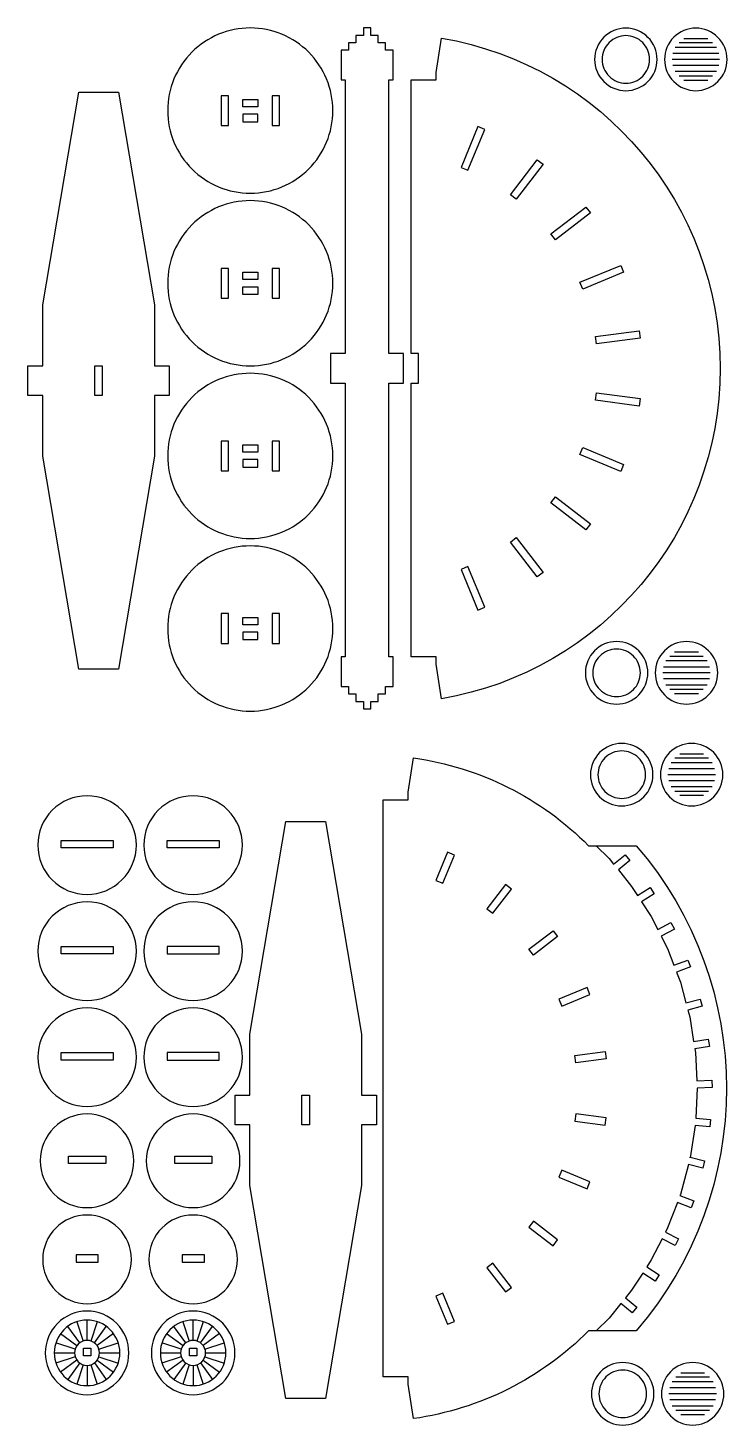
# Model space of a CAD drawing. Extents: x -120 to 0, y 0 to 48.
# Drawn here: x -23.83 to -0.28, y 0.53 to 47.58 of the extents above; entities that cross this region are included whole.
import ezdxf

# ---------------------------------------------------------------- set-up
doc = ezdxf.new("R2010")
doc.units = 0
doc.header["$MEASUREMENT"] = 0
doc.layers.add('CUT', color=18, linetype='CONTINUOUS')
doc.layers.add('ENGRAVE', color=1, linetype='CONTINUOUS')

msp = doc.modelspace()

# ---------------------------------------------------------------- linework, layer by layer
at = {"layer": 'CUT'}
for points in [[(-16.339, 47.581, 0.414214), (-19.121, 44.799, 0.414214), (-16.339, 42.016, 0.414214), (-13.557, 44.799, 0.414214)], [(-3.688, 47.574, 0.414214), (-4.741, 46.521, 0.414214), (-3.688, 45.469, 0.414214), (-2.636, 46.521, 0.414214)], [(-1.333, 47.574, 0.414214), (-2.386, 46.521, 0.414214), (-1.333, 45.469, 0.414214), (-0.281, 46.521, 0.414214)], [(-9.897, 24.99), (-10.08, 26.151), (-10.08, 26.401), (-10.923, 26.401), (-10.923, 35.616), (-10.673, 35.616), (-10.673, 36.616), (-10.923, 36.616), (-10.923, 45.832), (-10.081, 45.832), (-10.081, 46.082), (-9.897, 47.242, -0.843117)], [(-3.688, 47.322, 0.414214), (-4.488, 46.521, 0.414214), (-3.688, 45.721, 0.414214), (-2.888, 46.521, 0.414214)], [(-16.339, 41.766, 0.414214), (-19.121, 38.984, 0.414214), (-16.339, 36.202, 0.414214), (-13.557, 38.984, 0.414214)], [(-16.339, 35.952, 0.414214), (-19.121, 33.17, 0.414214), (-16.339, 30.388, 0.414214), (-13.557, 33.17, 0.414214)], [(-16.339, 30.138, 0.414214), (-19.121, 27.356, 0.414214), (-16.339, 24.573, 0.414214), (-13.557, 27.356, 0.414214)], [(-4.001, 26.915, 0.414214), (-5.054, 25.863, 0.414214), (-4.001, 24.81, 0.414214), (-2.949, 25.863, 0.414214)], [(-1.646, 26.915, 0.414214), (-2.699, 25.863, 0.414214), (-1.646, 24.81, 0.414214), (-0.594, 25.863, 0.414214)], [(-4.001, 26.663, 0.414214), (-4.802, 25.863, 0.414214), (-4.001, 25.062, 0.414214), (-3.201, 25.863, 0.414214)], [(-3.828, 23.486, 0.414214), (-4.881, 22.433, 0.414214), (-3.828, 21.381, 0.414214), (-2.776, 22.433, 0.414214)], [(-3.828, 23.234, 0.414214), (-4.629, 22.433, 0.414214), (-3.828, 21.633, 0.414214), (-3.028, 22.433, 0.414214)], [(-1.474, 23.486, 0.414214), (-2.526, 22.433, 0.414214), (-1.474, 21.381, 0.414214), (-0.421, 22.433, 0.414214)], [(-3.338, 3.707), (-4.942, 3.707, -0.163707), (-10.84, 0.747), (-11.023, 1.908), (-11.023, 2.158), (-11.866, 2.158), (-11.866, 21.589), (-11.024, 21.589), (-11.024, 21.839), (-10.841, 22.999, -0.163804), (-4.942, 20.04), (-3.338, 20.04, -0.371837)], [(-21.836, 21.721, 0.414214), (-23.496, 20.061, 0.414214), (-21.836, 18.4, 0.414214), (-20.175, 20.061, 0.414214)], [(-18.264, 21.721, 0.414214), (-19.925, 20.061, 0.414214), (-18.264, 18.4, 0.414214), (-16.603, 20.061, 0.414214)], [(-21.836, 18.15, 0.414214), (-23.496, 16.489, 0.414214), (-21.836, 14.828, 0.414214), (-20.175, 16.489, 0.414214)], [(-18.264, 18.15, 0.414214), (-19.925, 16.489, 0.414214), (-18.264, 14.828, 0.414214), (-16.603, 16.489, 0.414214)], [(-21.836, 14.578, 0.414214), (-23.496, 12.917, 0.414214), (-21.836, 11.256, 0.414214), (-20.175, 12.917, 0.414214)], [(-18.264, 14.578, 0.414214), (-19.925, 12.917, 0.414214), (-18.264, 11.256, 0.414214), (-16.603, 12.917, 0.414214)], [(-21.836, 11.006, 0.414214), (-23.412, 9.429, 0.414214), (-21.836, 7.853, 0.414214), (-20.259, 9.429, 0.414214)], [(-18.264, 11.006, 0.414214), (-19.84, 9.429, 0.414214), (-18.264, 7.853, 0.414214), (-16.687, 9.429, 0.414214)], [(-21.836, 7.603, 0.414214), (-23.328, 6.111, 0.414214), (-21.836, 4.618, 0.414214), (-20.343, 6.111, 0.414214)], [(-18.264, 7.603, 0.414214), (-19.756, 6.111, 0.414214), (-18.264, 4.618, 0.414214), (-16.771, 6.111, 0.414214)], [(-21.836, 4.368, 0.414214), (-23.243, 2.961, 0.414214), (-21.836, 1.553, 0.414214), (-20.428, 2.961, 0.414214)], [(-18.264, 4.368, 0.414214), (-19.671, 2.961, 0.414214), (-18.264, 1.553, 0.414214), (-16.856, 2.961, 0.414214)], [(-3.795, 2.635, 0.414214), (-4.847, 1.583, 0.414214), (-3.795, 0.53, 0.414214), (-2.742, 1.583, 0.414214)], [(-3.795, 2.383, 0.414214), (-4.595, 1.583, 0.414214), (-3.795, 0.782, 0.414214), (-2.994, 1.583, 0.414214)], [(-1.44, 2.635, 0.414214), (-2.492, 1.583, 0.414214), (-1.44, 0.53, 0.414214), (-0.387, 1.583, 0.414214)]]:
    msp.add_lwpolyline(points, format="xyb", close=True, dxfattribs=at)
for points in [[(-13.279, 25.401), (-13.029, 25.401), (-13.029, 25.151), (-12.779, 25.151), (-12.779, 24.901), (-12.529, 24.901), (-12.529, 24.651), (-12.279, 24.651), (-12.279, 24.901), (-12.029, 24.901), (-12.029, 25.151), (-11.779, 25.151), (-11.779, 25.401), (-11.529, 25.401), (-11.529, 26.401), (-11.673, 26.401), (-11.673, 35.616), (-11.173, 35.616), (-11.173, 36.616), (-11.673, 36.616), (-11.673, 45.832), (-11.529, 45.832), (-11.529, 46.832), (-11.779, 46.832), (-11.779, 47.082), (-12.029, 47.082), (-12.029, 47.332), (-12.279, 47.332), (-12.279, 47.582), (-12.529, 47.582), (-12.529, 47.332), (-12.779, 47.332), (-12.779, 47.082), (-13.029, 47.082), (-13.029, 46.832), (-13.279, 46.832), (-13.279, 45.832), (-13.141, 45.832), (-13.141, 36.616), (-13.641, 36.616), (-13.641, 35.616), (-13.141, 35.616), (-13.141, 26.401), (-13.279, 26.401)], [(-22.117, 25.99), (-23.327, 33.155), (-23.327, 35.205), (-23.827, 35.205), (-23.827, 36.205), (-23.327, 36.205), (-23.327, 38.256), (-22.117, 45.421), (-20.777, 45.421), (-19.568, 38.256), (-19.568, 36.205), (-19.068, 36.205), (-19.068, 35.205), (-19.568, 35.205), (-19.568, 33.155), (-20.777, 25.99)], [(-17.323, 45.299), (-17.323, 44.299), (-17.073, 44.299), (-17.073, 45.299)], [(-16.589, 44.924), (-16.589, 45.174), (-16.089, 45.174), (-16.089, 44.924)], [(-15.355, 44.299), (-15.355, 45.299), (-15.605, 45.299), (-15.605, 44.299)], [(-16.589, 44.674), (-16.589, 44.424), (-16.089, 44.424), (-16.089, 44.674)], [(-8.67, 44.257), (-9.239, 42.885), (-9.008, 42.789), (-8.439, 44.161)], [(-7.578, 41.964), (-6.674, 43.142), (-6.475, 42.99), (-7.38, 41.811)], [(-6.212, 40.644), (-5.034, 41.548), (-4.881, 41.35), (-6.06, 40.446)], [(-5.139, 38.785), (-5.234, 39.016), (-3.862, 39.584), (-3.766, 39.353)], [(-17.323, 39.484), (-17.323, 38.484), (-17.073, 38.484), (-17.073, 39.484)], [(-16.589, 39.109), (-16.589, 39.359), (-16.089, 39.359), (-16.089, 39.109)], [(-15.355, 38.484), (-15.355, 39.484), (-15.605, 39.484), (-15.605, 38.484)], [(-16.589, 38.859), (-16.089, 38.859), (-16.089, 38.609), (-16.589, 38.609)], [(-4.679, 36.942), (-4.711, 37.19), (-3.239, 37.384), (-3.206, 37.136)], [(-21.573, 35.205), (-21.573, 36.205), (-21.323, 36.205), (-21.323, 35.205)], [(-4.711, 35.043), (-4.679, 35.291), (-3.206, 35.097), (-3.239, 34.849)], [(-17.323, 33.67), (-17.323, 32.67), (-17.073, 32.67), (-17.073, 33.67)], [(-16.589, 33.295), (-16.589, 33.545), (-16.089, 33.545), (-16.089, 33.295)], [(-15.355, 32.67), (-15.355, 33.67), (-15.605, 33.67), (-15.605, 32.67)], [(-5.234, 33.217), (-5.139, 33.448), (-3.766, 32.88), (-3.862, 32.649)], [(-16.589, 33.045), (-16.589, 32.795), (-16.089, 32.795), (-16.089, 33.045)], [(-6.212, 31.589), (-6.06, 31.787), (-4.881, 30.883), (-5.034, 30.684)], [(-7.578, 30.269), (-7.38, 30.421), (-6.475, 29.243), (-6.674, 29.091)], [(-8.439, 28.071), (-9.008, 29.443), (-9.239, 29.348), (-8.67, 27.975)], [(-17.323, 27.856), (-17.323, 26.856), (-17.073, 26.856), (-17.073, 27.856)], [(-15.355, 26.856), (-15.355, 27.856), (-15.605, 27.856), (-15.605, 26.856)], [(-16.589, 27.481), (-16.589, 27.731), (-16.089, 27.731), (-16.089, 27.481)], [(-16.589, 27.231), (-16.589, 26.981), (-16.089, 26.981), (-16.089, 27.231)], [(-15.141, 1.428), (-16.351, 8.593), (-16.351, 10.644), (-16.851, 10.644), (-16.851, 11.644), (-16.351, 11.644), (-16.351, 13.694), (-15.141, 20.859), (-13.801, 20.859), (-12.592, 13.694), (-12.592, 11.644), (-12.092, 11.644), (-12.092, 10.644), (-12.592, 10.644), (-12.592, 8.593), (-13.801, 1.428)], [(-22.707, 19.967), (-22.707, 20.217), (-20.957, 20.217), (-20.957, 19.967)], [(-19.135, 19.967), (-19.135, 20.217), (-17.385, 20.217), (-17.385, 19.967)], [(-10.086, 18.873), (-9.855, 18.777), (-9.462, 19.727), (-9.693, 19.822)], [(-8.369, 17.919), (-8.171, 17.767), (-7.545, 18.582), (-7.743, 18.734)], [(-6.805, 16.355), (-6.957, 16.553), (-6.141, 17.179), (-5.989, 16.98)], [(-22.707, 16.395), (-22.707, 16.645), (-20.957, 16.645), (-20.957, 16.395)], [(-19.135, 16.395), (-17.385, 16.395), (-17.385, 16.645), (-19.135, 16.645)], [(-5.851, 14.637), (-4.901, 15.031), (-4.997, 15.262), (-5.946, 14.868)], [(-22.707, 12.824), (-22.707, 13.074), (-20.957, 13.074), (-20.957, 12.824)], [(-19.135, 12.824), (-17.385, 12.824), (-17.385, 13.074), (-19.135, 13.074)], [(-5.374, 12.731), (-5.407, 12.979), (-4.387, 13.113), (-4.355, 12.866)], [(-14.597, 11.644), (-14.347, 11.644), (-14.347, 10.644), (-14.597, 10.644)], [(-5.407, 10.767), (-4.387, 10.633), (-4.355, 10.881), (-5.374, 11.015)], [(-21.207, 9.336), (-22.457, 9.336), (-22.457, 9.586), (-21.207, 9.586)], [(-17.635, 9.336), (-18.885, 9.336), (-18.885, 9.586), (-17.635, 9.586)], [(-5.946, 8.878), (-4.997, 8.485), (-4.901, 8.716), (-5.851, 9.109)], [(-6.957, 7.193), (-6.141, 6.568), (-5.989, 6.766), (-6.805, 7.392)], [(-22.207, 6.017), (-21.457, 6.017), (-21.457, 6.267), (-22.207, 6.267)], [(-18.635, 6.017), (-17.885, 6.017), (-17.885, 6.267), (-18.635, 6.267)], [(-7.743, 5.012), (-7.545, 5.164), (-8.171, 5.98), (-8.369, 5.828)], [(-9.693, 3.924), (-9.462, 4.02), (-9.855, 4.969), (-10.086, 4.874)], [(-21.957, 3.117), (-21.707, 3.117), (-21.707, 2.867), (-21.957, 2.867)], [(-18.385, 2.867), (-18.385, 3.117), (-18.135, 3.117), (-18.135, 2.867)]]:
    msp.add_lwpolyline(points, close=True, dxfattribs=at)
at = {"layer": 'ENGRAVE'}
for points in [[(-1.899, 47.087), (-0.767, 47.087)], [(-0.933, 47.214), (-1.733, 47.214)], [(-2.106, 46.728), (-0.56, 46.728)], [(-0.64, 46.921), (-2.026, 46.921)], [(-0.533, 46.521), (-2.134, 46.521)], [(-0.56, 46.314), (-2.106, 46.314)], [(-2.026, 46.121), (-0.64, 46.121)], [(-0.767, 45.955), (-1.899, 45.955)], [(-1.733, 45.828), (-0.933, 45.828)], [(-2.212, 26.429), (-1.081, 26.429)], [(-1.246, 26.556), (-2.047, 26.556)], [(-2.419, 26.07), (-0.873, 26.07)], [(-0.953, 26.263), (-2.339, 26.263)], [(-0.846, 25.863), (-2.447, 25.863)], [(-0.873, 25.656), (-2.419, 25.656)], [(-2.339, 25.463), (-0.953, 25.463)], [(-1.081, 25.297), (-2.212, 25.297)], [(-2.047, 25.17), (-1.246, 25.17)], [(-1.073, 23.126), (-1.874, 23.126)], [(-2.247, 22.64), (-0.701, 22.64)], [(-0.781, 22.833), (-2.167, 22.833)], [(-2.04, 22.999), (-0.908, 22.999)], [(-0.673, 22.433), (-2.274, 22.433)], [(-0.701, 22.226), (-2.247, 22.226)], [(-2.167, 22.033), (-0.781, 22.033)], [(-0.908, 21.867), (-2.04, 21.867)], [(-1.874, 21.74), (-1.073, 21.74)], [(-4.684, 20.04), (-4.256, 19.612), (-4.1, 19.419), (-3.711, 19.734), (-3.554, 19.539), (-3.942, 19.225), (-3.494, 18.671), (-3.294, 18.363), (-2.875, 18.636), (-2.739, 18.426), (-3.158, 18.154), (-2.835, 17.656), (-2.614, 17.223), (-2.169, 17.45), (-2.055, 17.227), (-2.501, 17), (-2.285, 16.577), (-2.069, 16.013), (-1.602, 16.192), (-1.512, 15.959), (-1.979, 15.78), (-1.851, 15.447), (-1.664, 14.749), (-1.181, 14.878), (-1.117, 14.637), (-1.6, 14.507), (-1.538, 14.278), (-1.406, 13.447), (-0.913, 13.525), (-0.873, 13.278), (-1.367, 13.2), (-1.349, 13.082), (-1.298, 12.123), (-0.799, 12.149), (-0.786, 11.899), (-1.285, 11.873), (-1.338, 10.863), (-0.839, 10.825), (-0.858, 10.575), (-1.357, 10.613), (-1.529, 9.525), (-1.524, 9.547), (-1.038, 9.429), (-1.097, 9.186), (-1.583, 9.304), (-1.851, 8.299), (-1.866, 8.262), (-1.399, 8.083), (-1.488, 7.85), (-1.955, 8.029), (-2.285, 7.169), (-2.357, 7.028), (-1.912, 6.801), (-2.025, 6.578), (-2.471, 6.805), (-2.835, 6.091), (-2.986, 5.857), (-2.567, 5.585), (-2.703, 5.375), (-3.122, 5.648), (-3.494, 5.075), (-3.705, 4.815), (-3.317, 4.5), (-3.474, 4.306), (-3.862, 4.621), (-4.256, 4.135), (-4.684, 3.707)], [(-22.083, 3.301), (-22.484, 3.853)], [(-22.176, 4.01), (-21.965, 3.36)], [(-21.836, 3.381), (-21.836, 4.064)], [(-21.495, 4.01), (-21.706, 3.36)], [(-21.588, 3.301), (-21.187, 3.853)], [(-18.511, 3.301), (-18.912, 3.853)], [(-18.605, 4.01), (-18.394, 3.36)], [(-18.264, 3.381), (-18.264, 4.064)], [(-17.923, 4.01), (-18.134, 3.36)], [(-18.017, 3.301), (-17.615, 3.853)], [(-22.235, 3.091), (-22.885, 3.302)], [(-22.728, 3.609), (-22.176, 3.208)], [(-20.943, 3.609), (-21.495, 3.208)], [(-21.436, 3.091), (-20.786, 3.302)], [(-18.663, 3.091), (-19.313, 3.302)], [(-19.156, 3.609), (-18.604, 3.208)], [(-17.371, 3.609), (-17.924, 3.208)], [(-17.864, 3.091), (-17.214, 3.302)], [(-22.939, 2.961), (-22.256, 2.961)], [(-22.235, 2.831), (-22.885, 2.62)], [(-21.436, 2.831), (-20.786, 2.62)], [(-21.415, 2.961), (-20.732, 2.961)], [(-19.367, 2.961), (-18.684, 2.961)], [(-18.663, 2.831), (-19.313, 2.62)], [(-17.864, 2.831), (-17.214, 2.62)], [(-17.843, 2.961), (-17.16, 2.961)], [(-22.176, 2.714), (-22.728, 2.312)], [(-22.083, 2.621), (-22.484, 2.068)], [(-21.965, 2.561), (-22.176, 1.911)], [(-21.836, 2.54), (-21.836, 1.857)], [(-21.706, 2.561), (-21.495, 1.911)], [(-21.588, 2.621), (-21.187, 2.068)], [(-21.495, 2.714), (-20.943, 2.312)], [(-18.604, 2.714), (-19.156, 2.312)], [(-18.511, 2.621), (-18.912, 2.068)], [(-18.394, 2.561), (-18.605, 1.911)], [(-18.264, 2.54), (-18.264, 1.857)], [(-18.134, 2.561), (-17.923, 1.911)], [(-18.017, 2.621), (-17.615, 2.068)], [(-17.924, 2.714), (-17.371, 2.312)], [(-0.747, 1.983), (-2.133, 1.983)], [(-2.006, 2.149), (-0.874, 2.149)], [(-1.04, 2.276), (-1.84, 2.276)], [(-0.639, 1.583), (-2.24, 1.583)], [(-2.213, 1.79), (-0.667, 1.79)], [(-0.667, 1.376), (-2.213, 1.376)], [(-2.133, 1.183), (-0.747, 1.183)], [(-0.874, 1.017), (-2.006, 1.017)], [(-1.84, 0.89), (-1.04, 0.89)]]:
    msp.add_lwpolyline(points, dxfattribs=at)
for points in [[(-21.836, 4.064, 0.414214), (-22.939, 2.961, 0.414214), (-21.836, 1.857, 0.414214), (-20.732, 2.961, 0.414214)], [(-18.264, 4.064, 0.414214), (-19.367, 2.961, 0.414214), (-18.264, 1.857, 0.414214), (-17.16, 2.961, 0.414214)], [(-21.836, 3.381, 0.414214), (-22.256, 2.961, 0.414214), (-21.836, 2.54, 0.414214), (-21.415, 2.961, 0.414214)], [(-18.264, 3.381, 0.414214), (-18.684, 2.961, 0.414214), (-18.264, 2.54, 0.414214), (-17.843, 2.961, 0.414214)]]:
    msp.add_lwpolyline(points, format="xyb", close=True, dxfattribs=at)

doc.saveas('drawing.dxf')
